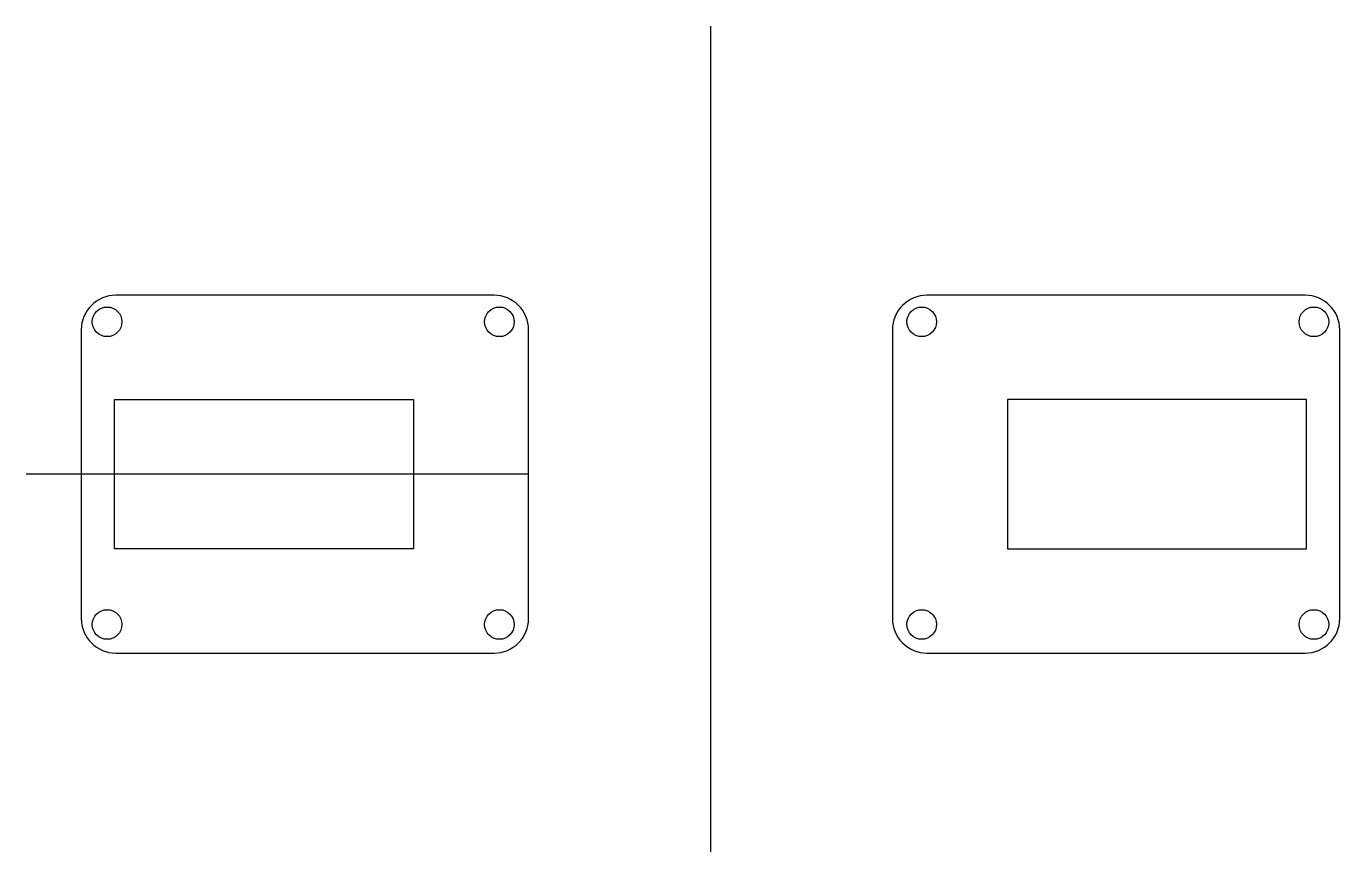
# Model space of a CAD drawing. Header units: millimetres. Extents: x -50.9 to 44.6, y -45 to 15.
import ezdxf

# ---------------------------------------------------------------- set-up
doc = ezdxf.new("R2010")
doc.units = ezdxf.units.MM
doc.layers.get('0').update_dxf_attribs({"linetype": 'CONTINUOUS'})

msp = doc.modelspace()

# ---------------------------------------------------------------- linework, layer by layer
for p, q in [((-1.135, 15), (-1.135, -45)), ((-14.353, -17.557), (-50.853, -17.557)), ((-14.353, -17.557), (-50.853, -17.557))]:
    msp.add_line(p, q)
for points in [[(-14.353, -7.057, 0.414214), (-16.853, -4.557), (-44.353, -4.557, 0.414214), (-46.853, -7.057), (-46.853, -28.057, 0.414214), (-44.353, -30.557), (-16.853, -30.557, 0.414214), (-14.353, -28.057)], [(-14.353, -7.057, 0.414214), (-16.853, -4.557), (-44.353, -4.557, 0.414214), (-46.853, -7.057), (-46.853, -28.057, 0.414214), (-44.353, -30.557), (-16.853, -30.557, 0.414214), (-14.353, -28.057)], [(12.083, -7.057), (12.083, -28.057, 0.414214), (14.583, -30.557), (42.083, -30.557, 0.414214), (44.583, -28.057), (44.583, -7.057, 0.414214), (42.083, -4.557), (14.583, -4.557, 0.414214)], [(44.583, -28.057), (44.583, -7.057, 0.414214), (42.083, -4.557), (14.583, -4.557, 0.414214), (12.083, -7.057), (12.083, -28.057, 0.414214), (14.583, -30.557), (42.083, -30.557, 0.414214)]]:
    msp.add_lwpolyline(points, format="xyb", close=True)
for points in [[(-44.449, -12.126), (-22.713, -12.126), (-22.713, -22.988), (-44.449, -22.988)], [(-22.713, -22.988), (-44.449, -22.988), (-44.449, -12.126), (-22.713, -12.126)], [(20.442, -12.126), (20.442, -22.988), (42.178, -22.988), (42.178, -12.126)], [(42.178, -22.988), (42.178, -12.126), (20.442, -12.126), (20.442, -22.988)]]:
    msp.add_lwpolyline(points, close=True)
for centre in [(-44.978, -6.483), (-44.978, -6.483), (-16.478, -6.483), (-16.478, -6.483), (14.207, -6.483), (14.207, -6.483), (42.707, -6.483), (42.707, -6.483), (-44.978, -28.483), (-44.978, -28.483), (-16.478, -28.483), (-16.478, -28.483), (14.207, -28.483), (14.207, -28.483), (42.707, -28.483), (42.707, -28.483)]:
    msp.add_circle(centre, 1.077)

doc.saveas('drawing.dxf')
